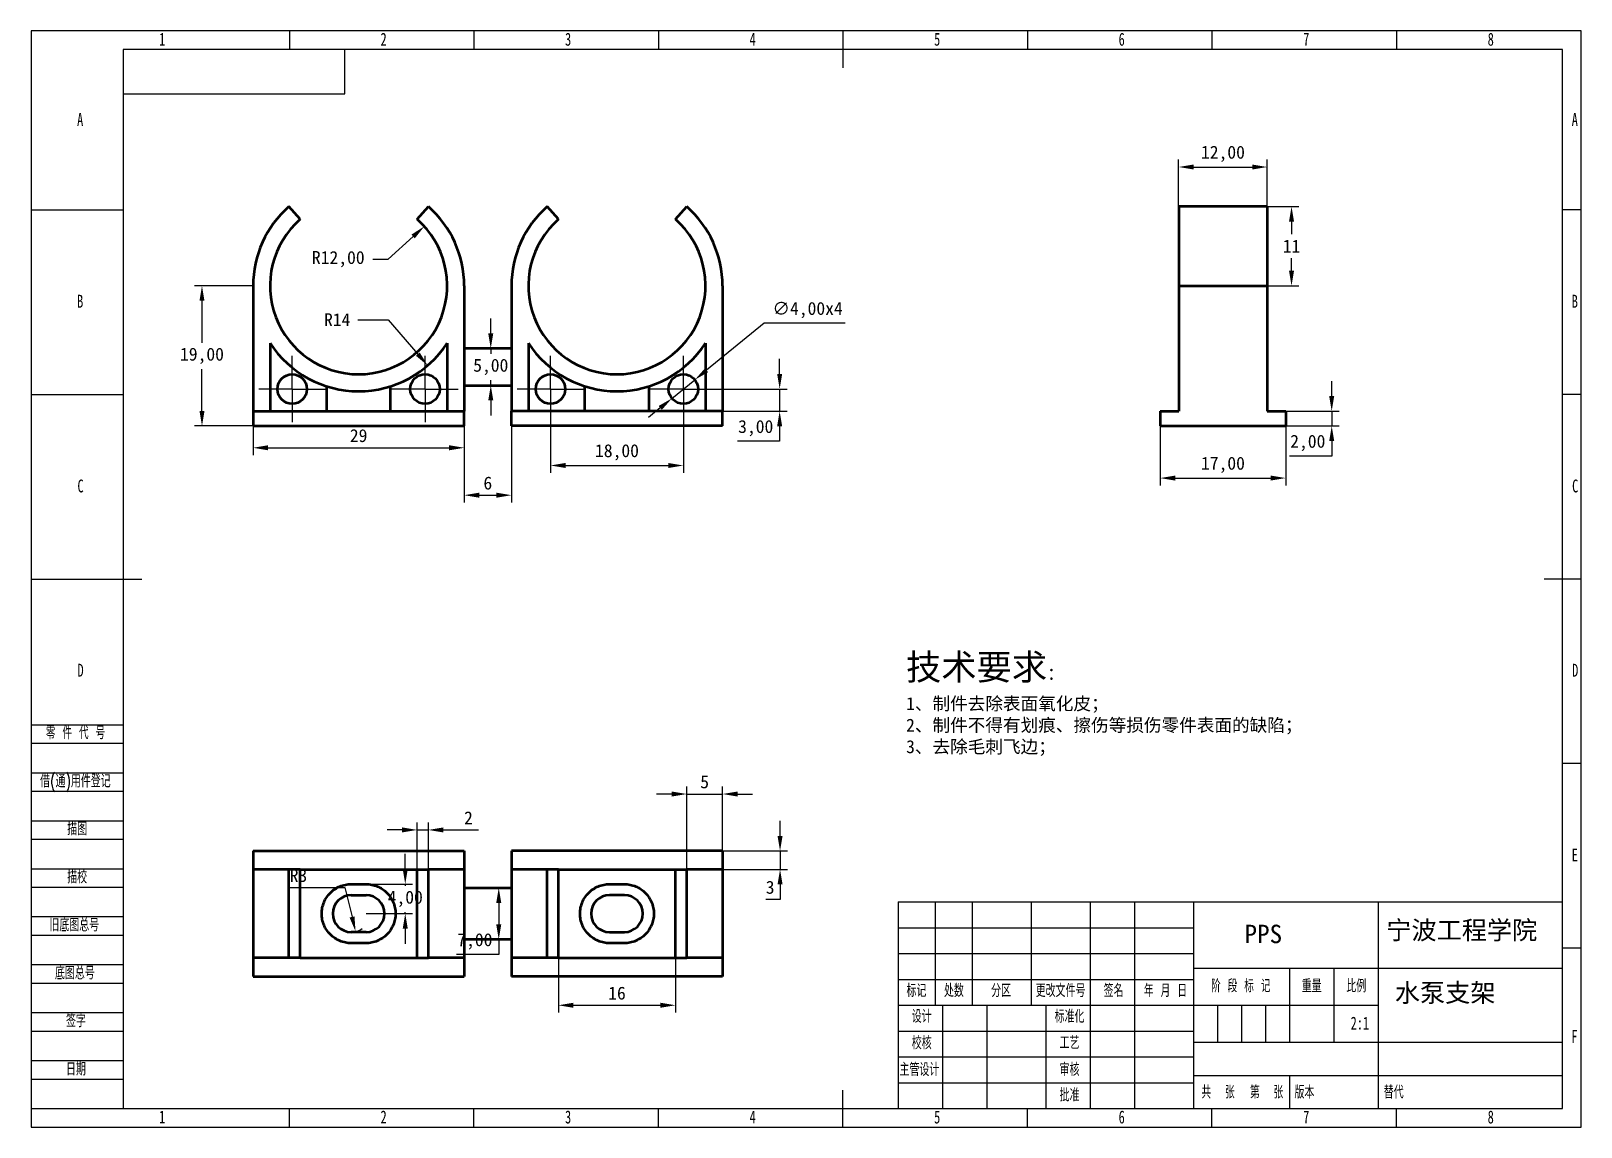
# Model space of a CAD drawing. Header units: millimetres. Extents: x 0 to 420, y 0 to 297.
import ezdxf

# ---------------------------------------------------------------- set-up
doc = ezdxf.new("R2010")
doc.units = ezdxf.units.MM
doc.header["$PDSIZE"] = -1
for name, color, linetype in [('10', 7, 'Continuous'), ('5', 7, 'Continuous'), ('9', 7, 'Continuous'), ('SLD-0', 7, 'Continuous')]:
    doc.layers.add(name, color=color, linetype=linetype)
doc.layers.add('标注层', color=4, linetype='Continuous', lineweight=25)
doc.layers.add('轮廓实线层', color=7, linetype='Continuous', lineweight=50)
doc.styles.add('SLDTEXTSTYLE0', font='TXT', dxfattribs={"width": 0.7, "bigfont": 'bigfont'})
doc.styles.add('SLDTEXTSTYLE1', font='TXT', dxfattribs={"width": 0.62, "bigfont": 'bigfont'})
doc.styles.add('SLDTEXTSTYLE2', font='TXT', dxfattribs={"width": 0.614286, "bigfont": 'bigfont'})
doc.styles.add('SLDTEXTSTYLE3', font='TXT', dxfattribs={"width": 0.6, "bigfont": 'bigfont'})
doc.styles.add('SLDTEXTSTYLE4', font='TXT', dxfattribs={"width": 0.7})
doc.dimstyles.new('ISO-25', dxfattribs={"dimtxt": 2.5, "dimasz": 2.5, "dimexe": 1.25, "dimexo": 0.625, "dimtad": 1, "dimtxsty": 'Standard', "dimcen": 2.5, "dimadec": 0, "dimazin": 0, "dimtfac": 1, "dimtmove": 0, "dimatfit": 3, "dimfxl": 1, "dimarcsym": 0})

# ---------------------------------------------------------------- blocks, each defined once
blk = doc.blocks.new('SW_CENTERMARKSYMBOL_0')
at = {"layer": '10', "color": 0}
for p, q in [((0, 5), (0, 9)), ((0, 0), (0, 5)), ((-5, 0), (-9, 0)), ((0, 0), (-5, 0)), ((0, 0), (0, -5)), ((0, 0), (5, 0)), ((5, 0), (9, 0)), ((0, -5), (0, -9))]:
    blk.add_line(p, q, dxfattribs=at)
blk = doc.blocks.new('SW_CENTERMARKSYMBOL_1')
at = {"layer": '10', "color": 0}
for p, q in [((0, 5), (0, 9)), ((0, 0), (0, 5)), ((-5, 0), (-9, 0)), ((0, 0), (-5, 0)), ((0, 0), (0, -5)), ((0, 0), (5, 0)), ((5, 0), (9, 0)), ((0, -5), (0, -9))]:
    blk.add_line(p, q, dxfattribs=at)
blk = doc.blocks.new('SW_CENTERMARKSYMBOL_2')
at = {"layer": '10', "color": 0}
for p, q in [((0, 5), (0, 9)), ((0, 0), (0, 5)), ((-5, 0), (-9, 0)), ((0, 0), (-5, 0)), ((0, 0), (0, -5)), ((0, 0), (5, 0)), ((5, 0), (9, 0)), ((0, -5), (0, -9))]:
    blk.add_line(p, q, dxfattribs=at)
blk = doc.blocks.new('SW_CENTERMARKSYMBOL_3')
at = {"layer": '10', "color": 0}
for p, q in [((0, 5), (0, 9)), ((0, 0), (0, 5)), ((-5, 0), (-9, 0)), ((0, 0), (-5, 0)), ((0, 0), (0, -5)), ((0, 0), (5, 0)), ((5, 0), (9, 0)), ((0, -5), (0, -9))]:
    blk.add_line(p, q, dxfattribs=at)
blk = doc.blocks.new('*D5')
at = {"layer": 'Defpoints', "color": 0, "transparency": 16777216}
for p in [(60.18, 189.97), (117.38, 189.97), (117.38, 184.06)]:
    blk.add_point(p, dxfattribs=at)
at = {"layer": '标注层', "color": 0, "lineweight": -2, "transparency": 16777216}
for p, q in [((60.18, 189.97), (60.18, 182.06)), ((117.38, 189.97), (117.38, 182.06)), ((64.26, 184.06), (113.3, 184.06))]:
    blk.add_line(p, q, dxfattribs=at)
at = {"layer": '标注层', "color": 0, "transparency": 16777216}
for points in [[(64.26, 184.74), (64.26, 183.38), (60.18, 184.06)], [(113.3, 184.74), (113.3, 183.38), (117.38, 184.06)]]:
    blk.add_solid(points, dxfattribs=at)
at = {"layer": '标注层', "color": 0, "transparency": 16777216, "insert": (88.78, 187.33), "char_height": 3.5, "attachment_point": 5}
blk.add_mtext('29', dxfattribs=at)
blk = doc.blocks.new('*D6')
at = {"layer": 'Defpoints', "color": 0, "transparency": 16777216}
for p in [(117.38, 200.97), (130.18, 200.97), (130.18, 171.21)]:
    blk.add_point(p, dxfattribs=at)
at = {"layer": '标注层', "color": 0, "lineweight": -2, "transparency": 16777216}
for p, q in [((117.38, 200.97), (117.38, 169.21)), ((130.18, 200.97), (130.18, 169.21)), ((121.46, 171.21), (126.1, 171.21))]:
    blk.add_line(p, q, dxfattribs=at)
at = {"layer": '标注层', "color": 0, "transparency": 16777216}
for points in [[(121.46, 171.89), (121.46, 170.53), (117.38, 171.21)], [(126.1, 171.89), (126.1, 170.53), (130.18, 171.21)]]:
    blk.add_solid(points, dxfattribs=at)
at = {"layer": '标注层', "color": 0, "transparency": 16777216, "insert": (123.78, 174.48), "char_height": 3.5, "attachment_point": 5}
blk.add_mtext('6', dxfattribs=at)
blk = doc.blocks.new('*D7')
at = {"layer": 'Defpoints', "color": 0, "transparency": 16777216}
for p in [(106.58, 244.06), (88.78, 227.97)]:
    blk.add_point(p, dxfattribs=at)
at = {"layer": '标注层', "color": 0, "lineweight": -2, "transparency": 16777216}
for p, q in [((96.74, 235.17), (103.55, 241.33)), ((92.66, 235.17), (96.74, 235.17))]:
    blk.add_line(p, q, dxfattribs=at)
at = {"layer": '标注层', "color": 0, "transparency": 16777216}
blk.add_solid([(103.1, 241.83), (104.01, 240.82), (106.58, 244.06)], dxfattribs=at)
at = {"layer": '标注层', "color": 0, "transparency": 16777216, "insert": (83.26, 235.17), "char_height": 3.5, "attachment_point": 5}
blk.add_mtext('R12,00', dxfattribs=at)
blk = doc.blocks.new('*D8')
at = {"layer": 'Defpoints', "color": 0, "transparency": 16777216}
for p in [(88.78, 227.97), (107.49, 206.34)]:
    blk.add_point(p, dxfattribs=at)
at = {"layer": '标注层', "color": 0, "lineweight": -2, "transparency": 16777216}
for p, q in [((88.57, 218.77), (96.74, 218.77)), ((96.74, 218.77), (104.82, 209.43))]:
    blk.add_line(p, q, dxfattribs=at)
at = {"layer": '标注层', "color": 0, "transparency": 16777216}
blk.add_solid([(105.34, 209.87), (104.31, 208.98), (107.49, 206.34)], dxfattribs=at)
at = {"layer": '标注层', "color": 0, "transparency": 16777216, "insert": (82.97, 218.77), "char_height": 3.5, "attachment_point": 5}
blk.add_mtext('R14', dxfattribs=at)
blk = doc.blocks.new('*D9')
at = {"layer": 'Defpoints', "color": 0, "transparency": 16777216}
for p in [(140.78, 199.97), (176.78, 199.97), (176.78, 179.26)]:
    blk.add_point(p, dxfattribs=at)
at = {"layer": '标注层', "color": 0, "lineweight": -2, "transparency": 16777216}
for p, q in [((140.78, 199.97), (140.78, 177.26)), ((176.78, 199.97), (176.78, 177.26)), ((144.86, 179.26), (172.7, 179.26))]:
    blk.add_line(p, q, dxfattribs=at)
at = {"layer": '标注层', "color": 0, "transparency": 16777216}
for points in [[(144.86, 179.94), (144.86, 178.58), (140.78, 179.26)], [(172.7, 179.94), (172.7, 178.58), (176.78, 179.26)]]:
    blk.add_solid(points, dxfattribs=at)
at = {"layer": '标注层', "color": 0, "transparency": 16777216, "insert": (158.78, 182.82), "char_height": 3.5, "attachment_point": 5}
blk.add_mtext('18,00', dxfattribs=at)
blk = doc.blocks.new('*D10')
at = {"layer": 'Defpoints', "color": 0, "transparency": 16777216}
for p in [(60.18, 227.97), (46.33, 189.97), (60.18, 189.97)]:
    blk.add_point(p, dxfattribs=at)
at = {"layer": '标注层', "color": 0, "lineweight": -2, "transparency": 16777216}
for p, q in [((60.18, 227.97), (44.33, 227.97)), ((46.33, 223.89), (46.33, 212.53)), ((46.33, 194.05), (46.33, 205.4)), ((60.18, 189.97), (44.33, 189.97))]:
    blk.add_line(p, q, dxfattribs=at)
at = {"layer": '标注层', "color": 0, "transparency": 16777216}
for points in [[(45.65, 223.89), (47.01, 223.89), (46.33, 227.97)], [(45.65, 194.05), (47.01, 194.05), (46.33, 189.97)]]:
    blk.add_solid(points, dxfattribs=at)
at = {"layer": '标注层', "color": 0, "transparency": 16777216, "insert": (46.33, 208.97), "char_height": 3.5, "attachment_point": 5}
blk.add_mtext('19,00', dxfattribs=at)
blk = doc.blocks.new('*D11')
at = {"layer": 'Defpoints', "color": 0, "transparency": 16777216}
for p in [(176.78, 199.97), (176.78, 193.97), (202.86, 193.97)]:
    blk.add_point(p, dxfattribs=at)
at = {"layer": '标注层', "color": 0, "lineweight": -2, "transparency": 16777216}
for p, q in [((202.86, 204.05), (202.86, 208.13)), ((176.78, 199.97), (204.86, 199.97)), ((202.86, 199.97), (202.86, 193.97)), ((176.78, 193.97), (204.86, 193.97)), ((202.86, 189.89), (202.86, 185.81)), ((202.86, 185.81), (191.42, 185.81))]:
    blk.add_line(p, q, dxfattribs=at)
at = {"layer": '标注层', "color": 0, "transparency": 16777216}
for points in [[(202.18, 204.05), (203.54, 204.05), (202.86, 199.97)], [(202.18, 189.89), (203.54, 189.89), (202.86, 193.97)]]:
    blk.add_solid(points, dxfattribs=at)
at = {"layer": '标注层', "color": 0, "transparency": 16777216, "insert": (196.38, 189.37), "char_height": 3.5, "attachment_point": 5}
blk.add_mtext('3,00', dxfattribs=at)
blk = doc.blocks.new('*D12')
at = {"layer": 'Defpoints', "color": 0, "transparency": 16777216}
for p in [(179.88, 202.49), (173.67, 197.44)]:
    blk.add_point(p, dxfattribs=at)
at = {"layer": '标注层', "color": 0, "lineweight": -2, "transparency": 16777216}
for p, q in [((198.7, 217.8), (183.04, 205.07)), ((220.64, 217.8), (198.7, 217.8)), ((173.67, 197.44), (179.88, 202.49)), ((170.51, 194.87), (167.34, 192.29))]:
    blk.add_line(p, q, dxfattribs=at)
at = {"layer": '标注层', "color": 0, "transparency": 16777216}
for points in [[(182.62, 205.59), (183.47, 204.54), (179.88, 202.49)], [(170.08, 195.4), (170.94, 194.34), (173.67, 197.44)]]:
    blk.add_solid(points, dxfattribs=at)
at = {"layer": '标注层', "color": 0, "transparency": 16777216, "insert": (210.43, 221.37), "char_height": 3.5, "attachment_point": 5}
blk.add_mtext('∅4,00x4', dxfattribs=at)
blk = doc.blocks.new('*D13')
at = {"layer": 'Defpoints', "color": 0, "transparency": 16777216}
for p in [(130.18, 210.97), (124.58, 200.97), (130.18, 200.97)]:
    blk.add_point(p, dxfattribs=at)
at = {"layer": '标注层', "color": 0, "lineweight": -2, "transparency": 16777216}
for p, q in [((124.58, 215.05), (124.58, 219.13)), ((130.18, 210.97), (122.58, 210.97)), ((124.58, 210.97), (124.58, 209.53)), ((124.58, 200.97), (124.58, 202.4)), ((130.18, 200.97), (122.58, 200.97)), ((124.58, 196.89), (124.58, 192.81))]:
    blk.add_line(p, q, dxfattribs=at)
at = {"layer": '标注层', "color": 0, "transparency": 16777216}
for points in [[(123.9, 215.05), (125.26, 215.05), (124.58, 210.97)], [(123.9, 196.89), (125.26, 196.89), (124.58, 200.97)]]:
    blk.add_solid(points, dxfattribs=at)
at = {"layer": '标注层', "color": 0, "transparency": 16777216, "insert": (124.58, 205.97), "char_height": 3.5, "attachment_point": 5}
blk.add_mtext('5,00', dxfattribs=at)
blk = doc.blocks.new('*D14')
at = {"layer": 'Defpoints', "color": 0, "transparency": 16777216}
for p in [(339.98, 193.97), (339.98, 189.97), (352.45, 189.97)]:
    blk.add_point(p, dxfattribs=at)
at = {"layer": '标注层', "color": 0, "lineweight": -2, "transparency": 16777216}
for p, q in [((352.45, 198.05), (352.45, 202.13)), ((339.98, 193.97), (354.45, 193.97)), ((352.45, 193.97), (352.45, 189.97)), ((339.98, 189.97), (354.45, 189.97)), ((352.45, 185.89), (352.45, 181.81)), ((352.45, 181.81), (341.01, 181.81))]:
    blk.add_line(p, q, dxfattribs=at)
at = {"layer": '标注层', "color": 0, "transparency": 16777216}
for points in [[(351.77, 198.05), (353.13, 198.05), (352.45, 193.97)], [(351.77, 185.89), (353.13, 185.89), (352.45, 189.97)]]:
    blk.add_solid(points, dxfattribs=at)
at = {"layer": '标注层', "color": 0, "transparency": 16777216, "insert": (345.97, 185.37), "char_height": 3.5, "attachment_point": 5}
blk.add_mtext('2,00', dxfattribs=at)
blk = doc.blocks.new('*D15')
at = {"layer": 'Defpoints', "color": 0, "transparency": 16777216}
for p in [(305.98, 189.97), (339.98, 189.97), (339.98, 175.85)]:
    blk.add_point(p, dxfattribs=at)
at = {"layer": '标注层', "color": 0, "lineweight": -2, "transparency": 16777216}
for p, q in [((305.98, 189.97), (305.98, 173.85)), ((339.98, 189.97), (339.98, 173.85)), ((310.06, 175.85), (335.9, 175.85))]:
    blk.add_line(p, q, dxfattribs=at)
at = {"layer": '标注层', "color": 0, "transparency": 16777216}
for points in [[(310.06, 176.53), (310.06, 175.17), (305.98, 175.85)], [(335.9, 176.53), (335.9, 175.17), (339.98, 175.85)]]:
    blk.add_solid(points, dxfattribs=at)
at = {"layer": '标注层', "color": 0, "transparency": 16777216, "insert": (322.98, 179.42), "char_height": 3.5, "attachment_point": 5}
blk.add_mtext('17,00', dxfattribs=at)
blk = doc.blocks.new('*D16')
at = {"layer": 'Defpoints', "color": 0, "transparency": 16777216}
for p in [(334.98, 249.42), (341.56, 249.42), (334.98, 227.97)]:
    blk.add_point(p, dxfattribs=at)
at = {"layer": '标注层', "color": 0, "lineweight": -2, "transparency": 16777216}
for p, q in [((334.98, 249.42), (343.56, 249.42)), ((341.56, 245.34), (341.56, 241.97)), ((341.56, 232.05), (341.56, 235.42)), ((334.98, 227.97), (343.56, 227.97))]:
    blk.add_line(p, q, dxfattribs=at)
at = {"layer": '标注层', "color": 0, "transparency": 16777216}
for points in [[(340.88, 245.34), (342.24, 245.34), (341.56, 249.42)], [(340.88, 232.05), (342.24, 232.05), (341.56, 227.97)]]:
    blk.add_solid(points, dxfattribs=at)
at = {"layer": '标注层', "color": 0, "transparency": 16777216, "insert": (341.56, 238.69), "char_height": 3.5, "attachment_point": 5}
blk.add_mtext('11', dxfattribs=at)
blk = doc.blocks.new('*D17')
at = {"layer": 'Defpoints', "color": 0, "transparency": 16777216}
for p in [(334.98, 260.14), (310.98, 249.42), (334.98, 249.42)]:
    blk.add_point(p, dxfattribs=at)
at = {"layer": '标注层', "color": 0, "lineweight": -2, "transparency": 16777216}
for p, q in [((310.98, 249.42), (310.98, 262.14)), ((334.98, 249.42), (334.98, 262.14)), ((315.06, 260.14), (330.9, 260.14))]:
    blk.add_line(p, q, dxfattribs=at)
at = {"layer": '标注层', "color": 0, "transparency": 16777216}
for points in [[(315.06, 260.82), (315.06, 259.46), (310.98, 260.14)], [(330.9, 260.82), (330.9, 259.46), (334.98, 260.14)]]:
    blk.add_solid(points, dxfattribs=at)
at = {"layer": '标注层', "color": 0, "transparency": 16777216, "insert": (322.98, 263.7), "char_height": 3.5, "attachment_point": 5}
blk.add_mtext('12,00', dxfattribs=at)
blk = doc.blocks.new('*D18')
at = {"layer": 'Defpoints', "color": 0, "transparency": 16777216}
for p in [(130.18, 64.82), (126.75, 50.82), (130.18, 50.82)]:
    blk.add_point(p, dxfattribs=at)
at = {"layer": '标注层', "color": 0, "lineweight": -2, "transparency": 16777216}
for p, q in [((130.18, 64.82), (124.75, 64.82)), ((126.75, 60.74), (126.75, 54.9)), ((130.18, 50.82), (124.75, 50.82)), ((126.75, 50.82), (126.75, 46.74)), ((126.75, 46.74), (115.31, 46.74))]:
    blk.add_line(p, q, dxfattribs=at)
at = {"layer": '标注层', "color": 0, "transparency": 16777216}
for points in [[(126.07, 60.74), (127.43, 60.74), (126.75, 64.82)], [(126.07, 54.9), (127.43, 54.9), (126.75, 50.82)]]:
    blk.add_solid(points, dxfattribs=at)
at = {"layer": '标注层', "color": 0, "transparency": 16777216, "insert": (120.27, 50.3), "char_height": 3.5, "attachment_point": 5}
blk.add_mtext('7,00', dxfattribs=at)
blk = doc.blocks.new('*D19')
at = {"layer": 'Defpoints', "color": 0, "transparency": 16777216}
for p in [(107.69, 80.5), (104.65, 69.82), (107.69, 69.82)]:
    blk.add_point(p, dxfattribs=at)
at = {"layer": '标注层', "color": 0, "lineweight": -2, "transparency": 16777216}
for p, q in [((100.57, 80.5), (96.49, 80.5)), ((104.65, 69.82), (104.65, 82.5)), ((104.65, 80.5), (107.69, 80.5)), ((107.69, 69.82), (107.69, 82.5)), ((111.77, 80.5), (121.23, 80.5))]:
    blk.add_line(p, q, dxfattribs=at)
at = {"layer": '标注层', "color": 0, "transparency": 16777216}
for points in [[(100.57, 81.18), (100.57, 79.82), (104.65, 80.5)], [(111.77, 81.18), (111.77, 79.82), (107.69, 80.5)]]:
    blk.add_solid(points, dxfattribs=at)
at = {"layer": '标注层', "color": 0, "transparency": 16777216, "insert": (118.54, 83.78), "char_height": 3.5, "attachment_point": 5}
blk.add_mtext('2', dxfattribs=at)
blk = doc.blocks.new('*D20')
at = {"layer": 'Defpoints', "color": 0, "transparency": 16777216}
for p in [(86.78, 57.82), (87.95, 52.96)]:
    blk.add_point(p, dxfattribs=at)
at = {"layer": '标注层', "color": 0, "lineweight": -2, "transparency": 16777216}
for p, q in [((69.55, 64.86), (85.07, 64.86)), ((85.07, 64.86), (86.99, 56.92))]:
    blk.add_line(p, q, dxfattribs=at)
blk.add_arc((86.78, 57.82), 5, 270, 306.5201, dxfattribs=at)
at = {"layer": '标注层', "color": 0, "transparency": 16777216}
blk.add_solid([(87.65, 57.08), (86.33, 56.76), (87.95, 52.96)], dxfattribs=at)
at = {"layer": '标注层', "color": 0, "transparency": 16777216, "insert": (72.47, 68.13), "char_height": 3.5, "attachment_point": 5}
blk.add_mtext('R3', dxfattribs=at)
blk = doc.blocks.new('*D21')
at = {"layer": 'Defpoints', "color": 0, "transparency": 16777216}
for p in [(90.78, 65.82), (101.41, 65.82), (90.78, 57.82)]:
    blk.add_point(p, dxfattribs=at)
at = {"layer": '标注层', "color": 0, "lineweight": -2, "transparency": 16777216}
for p, q in [((101.41, 69.9), (101.41, 73.98)), ((90.78, 65.82), (103.41, 65.82)), ((101.41, 65.82), (101.41, 65.38)), ((90.78, 57.82), (103.41, 57.82)), ((101.41, 57.82), (101.41, 58.25)), ((101.41, 53.74), (101.41, 49.66))]:
    blk.add_line(p, q, dxfattribs=at)
at = {"layer": '标注层', "color": 0, "transparency": 16777216}
for points in [[(100.73, 69.9), (102.09, 69.9), (101.41, 65.82)], [(100.73, 53.74), (102.09, 53.74), (101.41, 57.82)]]:
    blk.add_solid(points, dxfattribs=at)
at = {"layer": '标注层', "color": 0, "transparency": 16777216, "insert": (101.41, 61.82), "char_height": 3.5, "attachment_point": 5}
blk.add_mtext('4,00', dxfattribs=at)
blk = doc.blocks.new('*D22')
at = {"layer": 'Defpoints', "color": 0, "transparency": 16777216}
for p in [(187.38, 74.82), (187.38, 69.82), (202.97, 69.82)]:
    blk.add_point(p, dxfattribs=at)
at = {"layer": '标注层', "color": 0, "lineweight": -2, "transparency": 16777216}
for p, q in [((202.97, 78.9), (202.97, 82.98)), ((187.38, 74.82), (204.97, 74.82)), ((202.97, 74.82), (202.97, 69.82)), ((187.38, 69.82), (204.97, 69.82)), ((202.97, 65.74), (202.97, 61.66)), ((202.97, 61.66), (199.11, 61.66))]:
    blk.add_line(p, q, dxfattribs=at)
at = {"layer": '标注层', "color": 0, "transparency": 16777216}
for points in [[(202.29, 78.9), (203.65, 78.9), (202.97, 74.82)], [(202.29, 65.74), (203.65, 65.74), (202.97, 69.82)]]:
    blk.add_solid(points, dxfattribs=at)
at = {"layer": '标注层', "color": 0, "transparency": 16777216, "insert": (200.28, 64.93), "char_height": 3.5, "attachment_point": 5}
blk.add_mtext('3', dxfattribs=at)
blk = doc.blocks.new('*D23')
at = {"layer": 'Defpoints', "color": 0, "transparency": 16777216}
for p in [(142.9, 45.82), (174.65, 45.82), (174.65, 32.99)]:
    blk.add_point(p, dxfattribs=at)
at = {"layer": '标注层', "color": 0, "lineweight": -2, "transparency": 16777216}
for p, q in [((142.9, 45.82), (142.9, 30.99)), ((174.65, 45.82), (174.65, 30.99)), ((146.98, 32.99), (170.57, 32.99))]:
    blk.add_line(p, q, dxfattribs=at)
at = {"layer": '标注层', "color": 0, "transparency": 16777216}
for points in [[(146.98, 33.67), (146.98, 32.31), (142.9, 32.99)], [(170.57, 33.67), (170.57, 32.31), (174.65, 32.99)]]:
    blk.add_solid(points, dxfattribs=at)
at = {"layer": '标注层', "color": 0, "transparency": 16777216, "insert": (158.78, 36.26), "char_height": 3.5, "attachment_point": 5}
blk.add_mtext('16', dxfattribs=at)
blk = doc.blocks.new('*D24')
at = {"layer": 'Defpoints', "color": 0, "transparency": 16777216}
for p in [(187.38, 90.23), (177.69, 69.82), (187.38, 69.82)]:
    blk.add_point(p, dxfattribs=at)
at = {"layer": '标注层', "color": 0, "lineweight": -2, "transparency": 16777216}
for p, q in [((173.61, 90.23), (169.53, 90.23)), ((177.69, 69.82), (177.69, 92.23)), ((177.69, 90.23), (187.38, 90.23)), ((187.38, 69.82), (187.38, 92.23)), ((191.46, 90.23), (195.54, 90.23))]:
    blk.add_line(p, q, dxfattribs=at)
at = {"layer": '标注层', "color": 0, "transparency": 16777216}
for points in [[(173.61, 90.91), (173.61, 89.55), (177.69, 90.23)], [(191.46, 90.91), (191.46, 89.55), (187.38, 90.23)]]:
    blk.add_solid(points, dxfattribs=at)
at = {"layer": '标注层', "color": 0, "transparency": 16777216, "insert": (182.53, 93.51), "char_height": 3.5, "attachment_point": 5}
blk.add_mtext('5', dxfattribs=at)

msp = doc.modelspace()

# ---------------------------------------------------------------- linework, layer by layer
at = {"layer": '10', "color": 7}
for p, q in [((0, 109), (25, 109)), ((0, 104), (25, 104)), ((0, 96), (25, 96)), ((0, 91), (25, 91)), ((0, 83), (25, 83)), ((0, 78), (25, 78)), ((0, 70), (25, 70)), ((0, 65), (25, 65)), ((0, 57), (25, 57)), ((0, 52), (25, 52)), ((235, 54), (315, 54)), ((235, 47), (315, 47)), ((0, 44), (25, 44)), ((0, 39), (25, 39)), ((0, 31), (25, 31)), ((0, 26), (25, 26)), ((0, 18), (25, 18)), ((0, 13), (25, 13))]:
    msp.add_line(p, q, dxfattribs=at)
at = {"layer": '10', "color": 7, "lineweight": 25}
for p, q in [((245, 61), (245, 33)), ((255, 61), (255, 33)), ((271, 61), (271, 33)), ((287, 61), (287, 5)), ((299, 61), (299, 5)), ((315, 61), (315, 5)), ((365, 61), (365, 33)), ((315, 43), (415, 43)), ((340.986, 43), (340.986, 23)), ((353, 43), (353, 23)), ((235, 40), (315, 40)), ((235, 33), (365, 33)), ((247, 33), (247, 5)), ((259, 33), (259, 5)), ((275, 33), (275, 5)), ((365, 33), (365, 5)), ((235, 26), (315, 26)), ((315, 23), (415, 23)), ((235, 19), (315, 19)), ((315, 14), (415, 14)), ((235, 12), (315, 12))]:
    msp.add_line(p, q, dxfattribs=at)
at = {"layer": '5'}
for p, q in [((70, 297), (70, 292)), ((120, 297), (120, 292)), ((170, 297), (170, 292)), ((270, 297), (270, 292)), ((320, 297), (320, 292)), ((370, 297), (370, 292)), ((0, 248.5), (25, 248.5)), ((420, 248.5), (415, 248.5)), ((0, 198.5), (25, 198.5)), ((420, 198.5), (415, 198.5)), ((420, 98.5), (415, 98.5)), ((420, 48.5), (415, 48.5)), ((70, 0), (70, 5)), ((120, 0), (120, 5)), ((170, 0), (170, 5)), ((270, 0), (270, 5)), ((320, 0), (320, 5)), ((370, 0), (370, 5))]:
    msp.add_line(p, q, dxfattribs=at)
at = {"layer": '5', "lineweight": 25}
for p, q in [((220, 297), (220, 287)), ((0, 148.5), (30, 148.5)), ((420, 148.5), (410, 148.5)), ((220, 0), (220, 10))]:
    msp.add_line(p, q, dxfattribs=at)
at = {"layer": '5', "color": 7, "lineweight": 25}
for p, q in [((415, 292), (25, 292)), ((25, 292), (25, 5)), ((85, 280), (85, 292)), ((415, 5), (415, 292)), ((25, 280), (85, 280)), ((235, 61), (415, 61)), ((235, 61), (235, 5)), ((0, 5), (415, 5))]:
    msp.add_line(p, q, dxfattribs=at)
at = {"layer": '9', "color": 7}
for p, q in [((420, 297), (0, 297)), ((0, 297), (0, 0)), ((420, 148.5), (420, 297)), ((420, 0), (420, 148.5)), ((0, 0), (420, 0))]:
    msp.add_line(p, q, dxfattribs=at)
at = {"layer": 'SLD-0'}
for p, q in [((321.5, 33), (321.5, 23)), ((328, 33), (328, 23)), ((334.5, 33), (334.5, 23))]:
    msp.add_line(p, q, dxfattribs=at)
at = {"layer": 'SLD-0', "lineweight": 25}
msp.add_line((340.986, 14), (340.986, 5), dxfattribs=at)
at = {"layer": '轮廓实线层'}
for p, q in [((72.902, 245.968), (69.859, 249.418)), ((104.651, 245.968), (107.693, 249.418)), ((142.902, 245.968), (139.859, 249.418)), ((174.651, 245.968), (177.693, 249.418)), ((334.983, 249.418), (310.983, 249.418)), ((310.983, 249.418), (310.983, 227.968)), ((334.983, 249.418), (334.983, 227.968)), ((60.176, 227.968), (60.176, 193.968)), ((117.376, 227.968), (117.376, 193.968)), ((130.176, 227.968), (130.176, 193.968)), ((187.376, 227.968), (187.376, 193.968)), ((310.983, 227.968), (310.983, 193.968)), ((310.983, 227.968), (334.983, 227.968)), ((334.983, 227.968), (334.983, 193.968)), ((64.776, 212.412), (64.776, 193.968)), ((112.776, 212.412), (112.776, 193.968)), ((130.176, 210.968), (117.376, 210.968)), ((134.776, 212.412), (134.776, 193.968)), ((182.776, 212.412), (182.776, 193.968)), ((80.116, 200.71), (80.116, 193.968)), ((97.436, 193.968), (97.436, 200.71)), ((117.376, 200.968), (130.176, 200.968)), ((150.116, 193.968), (150.116, 200.71)), ((167.436, 200.71), (167.436, 193.968)), ((60.176, 193.968), (117.376, 193.968)), ((60.176, 193.968), (60.176, 189.968)), ((117.376, 189.968), (117.376, 193.968)), ((130.176, 189.968), (130.176, 193.968)), ((187.376, 193.968), (130.176, 193.968)), ((187.376, 189.968), (187.376, 193.968)), ((305.983, 193.968), (305.983, 189.968)), ((305.983, 193.968), (310.983, 193.968)), ((334.983, 193.968), (339.983, 193.968)), ((339.983, 193.968), (339.983, 189.968)), ((60.176, 189.968), (117.376, 189.968)), ((187.376, 189.968), (130.176, 189.968)), ((305.983, 189.968), (339.983, 189.968)), ((60.176, 74.816), (117.376, 74.816)), ((60.176, 74.816), (60.176, 69.816)), ((117.376, 74.816), (117.376, 69.816)), ((187.376, 74.816), (130.176, 74.816)), ((130.176, 74.816), (130.176, 69.816)), ((187.376, 74.816), (187.376, 69.816)), ((60.176, 69.816), (60.176, 45.816)), ((69.859, 69.816), (60.176, 69.816)), ((69.859, 45.816), (69.859, 69.816)), ((72.902, 69.816), (69.859, 69.816)), ((72.902, 45.816), (72.902, 69.816)), ((72.902, 69.816), (104.651, 69.816)), ((104.651, 45.816), (104.651, 69.816)), ((104.651, 69.816), (107.693, 69.816)), ((107.693, 45.816), (107.693, 69.816)), ((117.376, 69.816), (107.693, 69.816)), ((117.376, 69.816), (117.376, 45.816)), ((130.176, 69.816), (130.176, 45.816)), ((139.859, 69.816), (130.176, 69.816)), ((139.859, 45.816), (139.859, 69.816)), ((142.902, 69.816), (139.859, 69.816)), ((142.902, 45.816), (142.902, 69.816)), ((142.902, 69.816), (174.651, 69.816)), ((174.651, 45.816), (174.651, 69.816)), ((174.651, 69.816), (177.693, 69.816)), ((177.693, 45.816), (177.693, 69.816)), ((187.376, 69.816), (177.693, 69.816)), ((187.376, 69.816), (187.376, 45.816)), ((86.776, 65.816), (90.776, 65.816)), ((117.376, 64.816), (130.176, 64.816)), ((156.776, 65.816), (160.776, 65.816)), ((86.776, 62.816), (90.776, 62.816)), ((160.776, 62.816), (156.776, 62.816)), ((90.776, 52.816), (86.776, 52.816)), ((130.176, 50.816), (117.376, 50.816)), ((156.776, 52.816), (160.776, 52.816)), ((90.776, 49.816), (86.776, 49.816)), ((160.776, 49.816), (156.776, 49.816)), ((69.859, 45.816), (60.176, 45.816)), ((60.176, 45.816), (60.176, 40.816)), ((72.902, 45.816), (69.859, 45.816)), ((72.902, 45.816), (104.651, 45.816)), ((104.651, 45.816), (107.693, 45.816)), ((117.376, 45.816), (107.693, 45.816)), ((117.376, 45.816), (117.376, 40.816)), ((139.859, 45.816), (130.176, 45.816)), ((130.176, 45.816), (130.176, 40.816)), ((142.902, 45.816), (139.859, 45.816)), ((142.902, 45.816), (174.651, 45.816)), ((174.651, 45.816), (177.693, 45.816)), ((187.376, 45.816), (177.693, 45.816)), ((187.376, 45.816), (187.376, 40.816)), ((60.176, 40.816), (117.376, 40.816)), ((187.376, 40.816), (130.176, 40.816))]:
    msp.add_line(p, q, dxfattribs=at)
for centre in [(70.776, 199.968), (106.776, 199.968), (140.776, 199.968), (176.776, 199.968)]:
    msp.add_circle(centre, 4, dxfattribs=at)
for centre, radius, start, end in [((88.776, 227.968), 28.6, 131.40962, 180), ((88.776, 227.968), 28.6, 0, 48.59038), ((158.776, 227.968), 28.6, 131.40962, 180), ((158.776, 227.968), 28.6, 0, 48.59038), ((88.776, 227.968), 24, 131.40962, 48.59038), ((158.776, 227.968), 24, 131.40962, 48.59038), ((88.776, 227.968), 28.6, 212.94839, 327.05161), ((158.776, 227.968), 28.6, 212.94839, 327.05161), ((86.776, 57.816), 5, 90, 270), ((90.776, 57.816), 5, 270, 90), ((156.776, 57.816), 5, 90, 270), ((160.776, 57.816), 5, 270, 90)]:
    msp.add_arc(centre, radius, start, end, dxfattribs=at)
for points in [[(86.776, 49.816), (86.241, 49.816), (85.717, 49.869), (84.69, 50.075), (84.182, 50.23), (83.219, 50.632), (82.763, 50.876), (81.901, 51.452), (81.495, 51.785), (80.765, 52.512), (80.436, 52.909), (79.851, 53.776), (79.602, 54.237), (79.199, 55.198), (79.041, 55.704), (78.83, 56.749), (78.777, 57.274), (78.775, 58.333), (78.828, 58.872), (79.037, 59.91), (79.191, 60.413), (79.598, 61.388), (79.848, 61.849), (80.426, 62.71), (80.761, 63.115), (81.494, 63.847), (81.892, 64.173), (82.752, 64.75), (83.217, 65), (84.175, 65.399), (84.673, 65.553), (85.708, 65.762), (86.241, 65.816), (86.776, 65.816)], [(90.776, 65.816), (91.311, 65.816), (91.835, 65.763), (92.862, 65.557), (93.37, 65.402), (94.334, 65.001), (94.789, 64.756), (95.651, 64.18), (96.057, 63.848), (96.787, 63.121), (97.116, 62.723), (97.701, 61.856), (97.95, 61.395), (98.353, 60.434), (98.511, 59.928), (98.722, 58.884), (98.775, 58.358), (98.777, 57.299), (98.724, 56.76), (98.515, 55.723), (98.361, 55.22), (97.954, 54.245), (97.705, 53.783), (97.126, 52.922), (96.792, 52.517), (96.058, 51.786), (95.66, 51.459), (94.8, 50.883), (94.335, 50.633), (93.377, 50.233), (92.879, 50.08), (91.844, 49.87), (91.311, 49.816), (90.776, 49.816)], [(156.776, 49.816), (156.241, 49.816), (155.717, 49.869), (154.69, 50.075), (154.182, 50.23), (153.219, 50.632), (152.763, 50.876), (151.901, 51.452), (151.495, 51.785), (150.765, 52.512), (150.436, 52.909), (149.851, 53.776), (149.602, 54.237), (149.199, 55.198), (149.041, 55.704), (148.83, 56.749), (148.777, 57.274), (148.775, 58.333), (148.828, 58.872), (149.037, 59.91), (149.191, 60.413), (149.598, 61.388), (149.848, 61.849), (150.426, 62.71), (150.761, 63.115), (151.494, 63.847), (151.892, 64.173), (152.752, 64.75), (153.217, 65), (154.175, 65.399), (154.673, 65.553), (155.708, 65.762), (156.241, 65.816), (156.776, 65.816)], [(160.776, 65.816), (161.311, 65.816), (161.835, 65.763), (162.862, 65.557), (163.37, 65.402), (164.334, 65.001), (164.789, 64.756), (165.651, 64.18), (166.057, 63.848), (166.787, 63.121), (167.116, 62.723), (167.701, 61.856), (167.95, 61.395), (168.353, 60.434), (168.511, 59.928), (168.722, 58.884), (168.775, 58.358), (168.777, 57.299), (168.724, 56.76), (168.515, 55.723), (168.361, 55.22), (167.954, 54.245), (167.705, 53.783), (167.126, 52.922), (166.792, 52.517), (166.058, 51.786), (165.66, 51.459), (164.8, 50.883), (164.335, 50.633), (163.377, 50.233), (162.879, 50.08), (161.844, 49.87), (161.311, 49.816), (160.776, 49.816)]]:
    msp.add_open_spline(points, degree=3, knots=[0, 0, 0, 0, 0.0625, 0.0625, 0.125, 0.125, 0.1875, 0.1875, 0.25, 0.25, 0.3125, 0.3125, 0.375, 0.375, 0.4375, 0.4375, 0.5, 0.5, 0.5625, 0.5625, 0.625, 0.625, 0.6875, 0.6875, 0.75, 0.75, 0.8125, 0.8125, 0.875, 0.875, 0.9375, 0.9375, 1, 1, 1, 1], dxfattribs=at)

# ---------------------------------------------------------------- block references
for name, p in [('SW_CENTERMARKSYMBOL_2', (70.776, 199.968)), ('SW_CENTERMARKSYMBOL_3', (106.776, 199.968)), ('SW_CENTERMARKSYMBOL_0', (140.776, 199.968)), ('SW_CENTERMARKSYMBOL_1', (176.776, 199.968))]:
    msp.add_blockref(name, p, dxfattribs=at)

# ---------------------------------------------------------------- texts
at = {"layer": '10', "char_height": 3.5, "attachment_point": 2, "style": 'SLDTEXTSTYLE4'}
for s, insert in [('1', (35.544, 296.52)), ('2', (95.544, 296.52)), ('3', (145.544, 296.52)), ('4', (195.544, 296.52)), ('5', (245.544, 296.52)), ('6', (295.547, 296.52)), ('7', (345.547, 296.52)), ('8', (395.547, 296.52)), ('A', (13.32, 274.77)), ('A', (418.32, 274.77)), ('B', (13.32, 225.52)), ('B', (418.32, 225.52)), ('C', (13.427, 175.465)), ('C', (418.427, 175.465)), ('D', (13.43, 125.52)), ('D', (418.43, 125.52)), ('E', (418.318, 75.465)), ('2:1', (360.084, 29.905)), ('F', (418.224, 26.27)), ('1', (35.544, 4.465)), ('2', (95.544, 4.465)), ('3', (145.544, 4.465)), ('4', (195.544, 4.465)), ('5', (245.544, 4.465)), ('6', (295.547, 4.465)), ('7', (345.547, 4.465)), ('8', (395.547, 4.465))]:
    msp.add_mtext(s, dxfattribs=dict(at, insert=insert))
at = {"layer": '10', "color": 7, "char_height": 3.5}
for s, insert, attachment_point, style in [('零 件 代 号', (4.023, 108.595), 1, 'SLDTEXTSTYLE2'), ('借(通)用件登记', (2.474, 95.499), 1, 'SLDTEXTSTYLE0'), ('描图', (12.5, 82.553), 2, 'SLDTEXTSTYLE0'), ('描校', (12.5, 69.517), 2, 'SLDTEXTSTYLE0'), ('旧底图总号', (5, 56.488), 1, 'SLDTEXTSTYLE0'), ('底图总号', (6.5, 43.486), 1, 'SLDTEXTSTYLE0'), ('标记', (239.916, 38.717), 2, 'SLDTEXTSTYLE0'), ('处数', (250.08, 38.717), 2, 'SLDTEXTSTYLE0'), ('分区', (262.856, 38.717), 2, 'SLDTEXTSTYLE0'), ('更改文件号', (278.992, 38.717), 2, 'SLDTEXTSTYLE0'), ('签名', (293.36, 38.717), 2, 'SLDTEXTSTYLE0'), ('年 月 日', (307.414, 38.717), 2, 'SLDTEXTSTYLE1'), ('阶 段 标 记', (327.803, 39.994), 2, 'SLDTEXTSTYLE2'), ('重量', (347.024, 39.994), 2, 'SLDTEXTSTYLE0'), ('比例', (359.107, 39.994), 2, 'SLDTEXTSTYLE0'), ('签字', (12.182, 30.537), 2, 'SLDTEXTSTYLE0'), ('设计', (241.348, 31.734), 2, 'SLDTEXTSTYLE0'), ('标准化', (281.411, 31.734), 2, 'SLDTEXTSTYLE0'), ('校核', (241.348, 24.556), 2, 'SLDTEXTSTYLE0'), ('工艺', (281.411, 24.599), 2, 'SLDTEXTSTYLE0'), ('日期', (12.182, 17.437), 2, 'SLDTEXTSTYLE0'), ('主管设计', (240.729, 17.33), 2, 'SLDTEXTSTYLE0'), ('审核', (281.411, 17.33), 2, 'SLDTEXTSTYLE0'), ('批准', (281.411, 10.441), 2, 'SLDTEXTSTYLE0'), ('共  张', (321.652, 11.201), 2, 'SLDTEXTSTYLE3'), ('第  张', (334.821, 11.201), 2, 'SLDTEXTSTYLE3'), ('版本', (345.06, 11.201), 2, 'SLDTEXTSTYLE0')]:
    msp.add_mtext(s, dxfattribs=dict(at, insert=insert, attachment_point=attachment_point, style=style))
at = {"layer": 'SLD-0', "insert": (366.561, 11.201), "char_height": 3.5, "attachment_point": 1, "style": 'SLDTEXTSTYLE0'}
msp.add_mtext('替代', dxfattribs=at)
at = {"layer": '标注层', "attachment_point": 1}
for s, width, insert, char_height in [('{\\fFangSong|b0|i0|c134|p49;\\H2x;技术要求\\H0.5x;：\\P1、制件去除表面氧化皮；\\P2、制件不得有划痕、擦伤等损伤零件表面的缺陷；\\P3、去除毛刺飞边；}', 165.2295, (237.121, 128.153), 3.5), ('{\\fFangSong|b0|i0|c134|p49;PPS}', 46.27731, (328.818, 54.818), 5), ('{\\fFangSong|b0|i0|c134|p49;宁波工程学院}', 45.86504, (367.238, 55.844), 5), ('{\\fSimSun|b0|i0|c134|p2;水泵支架}', 40.67798, (369.552, 38.881), 5)]:
    msp.add_mtext_dynamic_manual_height_columns(s, width=width, gutter_width=17.5, heights=[0], dxfattribs=dict(at, insert=insert, char_height=char_height))

# ---------------------------------------------------------------- dimensions: what is measured, and where the dimension line sits
at = {"layer": '标注层'}
for base, p1, p2, picture, middle in [((334.983, 260.139), (310.983, 249.418), (334.983, 249.418), '*D17', (322.983, 263.705)), ((176.776, 179.256), (140.776, 199.968), (176.776, 199.968), '*D9', (158.776, 182.822)), ((339.983, 175.849), (305.983, 189.968), (339.983, 189.968), '*D15', (322.983, 179.415))]:
    dim = msp.add_linear_dim(base=base, p1=p1, p2=p2, dimstyle='ISO-25', override={"dimtxt": 3.5, "dimasz": 4.08, "dimexe": 2, "dimexo": 0, "dimgap": 1.524, "dimtih": 1, "dimtoh": 1, "dimlfac": 0.5, "dimzin": 0, "dimadec": 2, "dimtzin": 0}, dxfattribs=at)
    dim.commit()
    dim.dimension.update_dxf_attribs({"geometry": picture, "text_midpoint": middle})
for base, p1, p2, text, picture, middle in [((341.561, 249.418), (334.983, 227.968), (334.983, 249.418), '11', '*D16', (341.561, 238.693)), ((202.967, 69.816), (187.376, 74.816), (187.376, 69.816), '3', '*D22', (200.277, 64.93))]:
    dim = msp.add_linear_dim(base=base, p1=p1, p2=p2, angle=90, text=text, dimstyle='ISO-25', override={"dimtxt": 3.5, "dimasz": 4.08, "dimexe": 2, "dimexo": 0, "dimgap": 1.524, "dimtih": 1, "dimtoh": 1, "dimlfac": 0.5, "dimzin": 0, "dimadec": 2, "dimtzin": 0}, dxfattribs=at)
    dim.commit()
    dim.dimension.update_dxf_attribs({"geometry": picture, "text_midpoint": middle})
dim = msp.add_radius_dim(center=(88.776, 227.968), mpoint=(106.578, 244.064), dimstyle='ISO-25', override={"dimtxt": 3.5, "dimasz": 4.08, "dimexe": 2, "dimexo": 0, "dimgap": 1.524, "dimtih": 1, "dimtoh": 1, "dimlfac": 0.5, "dimzin": 0, "dimadec": 2, "dimtzin": 0}, dxfattribs=at)
dim.commit()
dim.dimension.update_dxf_attribs({"geometry": '*D7', "text_midpoint": (83.259, 235.167), "dimtype": 164})
for base, p1, p2, picture, middle in [((46.327, 189.968), (60.176, 227.968), (60.176, 189.968), '*D10', (46.327, 208.968)), ((124.575, 200.968), (130.176, 210.968), (130.176, 200.968), '*D13', (124.575, 205.968)), ((202.858, 193.968), (176.776, 199.968), (176.776, 193.968), '*D11', (196.375, 189.373)), ((352.454, 189.968), (339.983, 193.968), (339.983, 189.968), '*D14', (345.972, 185.373)), ((101.409, 65.816), (90.776, 57.816), (90.776, 65.816), '*D21', (101.409, 61.816)), ((126.748, 50.816), (130.176, 64.816), (130.176, 50.816), '*D18', (120.265, 50.302))]:
    dim = msp.add_linear_dim(base=base, p1=p1, p2=p2, angle=90, dimstyle='ISO-25', override={"dimtxt": 3.5, "dimasz": 4.08, "dimexe": 2, "dimexo": 0, "dimgap": 1.524, "dimtih": 1, "dimtoh": 1, "dimlfac": 0.5, "dimzin": 0, "dimadec": 2, "dimtzin": 0}, dxfattribs=at)
    dim.commit()
    dim.dimension.update_dxf_attribs({"geometry": picture, "text_midpoint": middle})
for center, mpoint, text, picture, middle in [((88.776, 227.968), (107.492, 206.341), 'R14', '*D8', (82.967, 218.768)), ((86.776, 57.816), (87.952, 52.956), 'R3', '*D20', (72.469, 64.856))]:
    dim = msp.add_radius_dim(center=center, mpoint=mpoint, text=text, dimstyle='ISO-25', override={"dimtxt": 3.5, "dimasz": 4.08, "dimexe": 2, "dimexo": 0, "dimgap": 1.524, "dimtih": 1, "dimtoh": 1, "dimlfac": 0.5, "dimzin": 0, "dimadec": 2, "dimtzin": 0}, dxfattribs=at)
    dim.commit()
    dim.dimension.update_dxf_attribs({"geometry": picture, "text_midpoint": middle, "dimtype": 164})
dim = msp.add_diameter_dim_2p(p1=(173.673, 197.444), p2=(179.879, 202.492), text='<>x4', dimstyle='ISO-25', override={"dimtxt": 3.5, "dimasz": 4.08, "dimexe": 2, "dimexo": 0, "dimgap": 1.524, "dimtih": 1, "dimtoh": 1, "dimlfac": 0.5, "dimzin": 0, "dimadec": 2, "dimtzin": 0}, dxfattribs=at)
dim.commit()
dim.dimension.update_dxf_attribs({"geometry": '*D12', "text_midpoint": (210.434, 217.801), "dimtype": 163})
for base, p1, p2, text, picture, middle in [((130.176, 171.211), (117.376, 200.968), (130.176, 200.968), '6', '*D6', (123.776, 174.485)), ((117.376, 184.059), (60.176, 189.968), (117.376, 189.968), '29', '*D5', (88.776, 187.333)), ((187.376, 90.233), (177.693, 69.816), (187.376, 69.816), '5', '*D24', (182.535, 93.507)), ((107.693, 80.501), (104.651, 69.816), (107.693, 69.816), '2', '*D19', (118.544, 83.775)), ((174.651, 32.988), (142.902, 45.816), (174.651, 45.816), '16', '*D23', (158.776, 36.262))]:
    dim = msp.add_linear_dim(base=base, p1=p1, p2=p2, text=text, dimstyle='ISO-25', override={"dimtxt": 3.5, "dimasz": 4.08, "dimexe": 2, "dimexo": 0, "dimgap": 1.524, "dimtih": 1, "dimtoh": 1, "dimlfac": 0.5, "dimzin": 0, "dimadec": 2, "dimtzin": 0}, dxfattribs=at)
    dim.commit()
    dim.dimension.update_dxf_attribs({"geometry": picture, "text_midpoint": middle})

doc.saveas('drawing.dxf')
